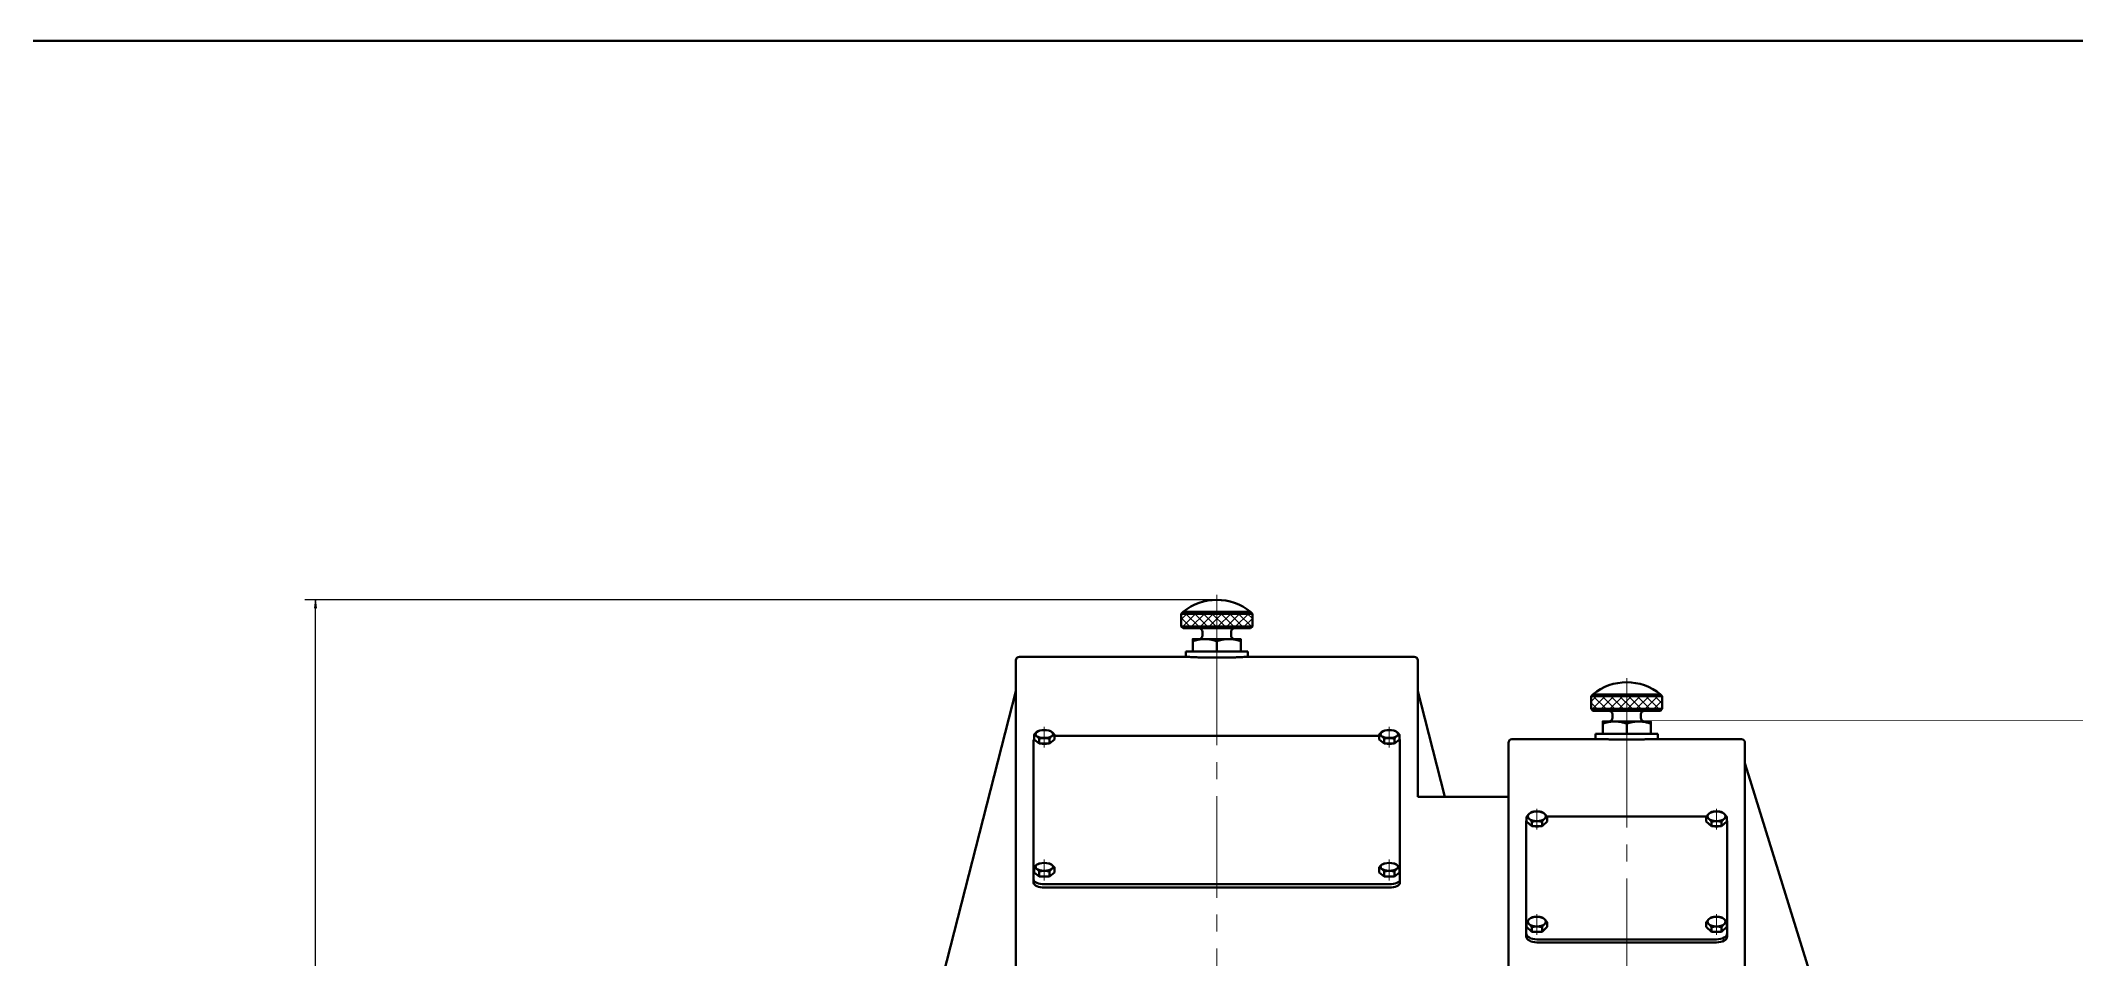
# Model space of a CAD drawing. Header units: millimetres. Extents: x 75 to 4670, y -59 to 2493.
# Drawn here: x 1788 to 2933, y 1977 to 2493 of the extents above; entities that cross this region are included whole.
import ezdxf

# ---------------------------------------------------------------- set-up
doc = ezdxf.new("R2010")
doc.units = ezdxf.units.MM
doc.header["$LTSCALE"] = 3
doc.linetypes.add('CENTER2', pattern=[28.575, 19.05, -3.175, 3.175, -3.175])
doc.linetypes.add('CENTERX2', pattern=[101.6, 63.5, -12.7, 12.7, -12.7])
for name, color, linetype, lineweight in [('剖面线 (ISO)', 7, 'Continuous', 18), ('副本(1) 中心线 (ISO)', 1, 'CENTERX2', 13), ('可见 (ISO)', 7, 'Continuous', 50)]:
    doc.layers.add(name, color=color, linetype=linetype, lineweight=lineweight)
doc.styles.add('注释文本 (ISO)', font='tahoma.ttf')
doc.dimstyles.new('默认 (GB)', dxfattribs={"dimscale": 3, "dimtxt": 1.5, "dimasz": 1.5, "dimexe": 2, "dimexo": 0, "dimgap": 0.75, "dimtad": 1, "dimrnd": 1e-08, "dimdsep": 46, "dimtxsty": '注释文本 (ISO)', "dimblk": 'Filled-2', "dimcen": 0.09, "dimdle": 10, "dimclrd": 256, "dimclre": 256, "dimclrt": 256, "dimaunit": 1, "dimadec": 3, "dimazin": 2, "dimtfac": 1, "dimtmove": 0, "dimatfit": 3, "dimldrblk": 'Filled-2', "dimfxl": 1, "dimtolj": 1, "dimtzin": 0, "dimlwd": -1, "dimlwe": -1, "dimarcsym": 0})
pattern_1 = [(45, (5.135, 0), (-2.4695704, 2.4695704), []), (135, (5.135, 0), (-2.4695704, -2.4695704), [])]

# ---------------------------------------------------------------- blocks, each defined once
blk = doc.blocks.new('图框 Default Border')
at = {"layer": '可见 (ISO)', "flags": 128}
blk.add_lwpolyline([(25, 10), (25, 831), (1179, 831), (1179, 10), (25, 10)], dxfattribs=at)
blk = doc.blocks.new('Filled-2')
at = {"color": 0}
for p, q in [((0, 0), (-1, 0.125)), ((-1, 0.125), (-1, -0.125)), ((-1, 0), (0, 0)), ((-1, -0.125), (0, 0))]:
    blk.add_line(p, q, dxfattribs=at)
at = {"color": 0, "flags": 128}
blk.add_lwpolyline([(-1, -0.125), (0, 0), (-1, 0.125), (-1, -0.125)], dxfattribs=at)
at = {"color": 0}
blk.add_solid([(-1, -0.125), (0, 0), (-1, 0.125), (-1, -0.125)], dxfattribs=at)
blk = doc.blocks.new('*D97')
at = {"transparency": 16777216}
for p, q in [((2449.8, 2178.8), (1937, 2178.8)), ((1943, 1466.9), (1943, 2174.3)), ((2280.8, 1462.4), (1937, 1462.4))]:
    blk.add_line(p, q, dxfattribs=at)
at = {"layer": 'Defpoints', "color": 0, "transparency": 16777216}
for p in [(1943, 2178.8), (2449.8, 2178.8), (2280.8, 1462.4)]:
    blk.add_point(p, dxfattribs=at)
at = {"transparency": 16777216, "xscale": 4.5, "yscale": 4.5, "zscale": 4.5}
for p, rotation in [((1943, 2178.8), 90), ((1943, 1462.4), 270)]:
    blk.add_blockref('Filled-2', p, dxfattribs=dict(at, rotation=rotation))
at = {"transparency": 16777216, "insert": (1938.4, 1820.6), "char_height": 4.5, "attachment_point": 5, "rotation": 90, "style": '注释文本 (ISO)'}
blk.add_mtext('\\A1;716', dxfattribs=at)

msp = doc.modelspace()

# ---------------------------------------------------------------- hatches: boundary and pattern name
at = {"layer": '剖面线 (ISO)'}
h = msp.add_hatch(dxfattribs=at)
h.set_pattern_fill('ANSI37', color=256, scale=27.94, style=0)
h.set_pattern_definition(pattern_1)
h.paths.add_polyline_path([(2429.82, 2163.813), (2469.82, 2163.813), (2469.82, 2171.019), (2429.82, 2171.019)])
h = msp.add_hatch(dxfattribs=at)
h.set_pattern_fill('ANSI37', color=256, scale=27.94, style=0)
h.set_pattern_definition(pattern_1)
h.paths.add_polyline_path([(2660.32, 2117.499), (2700.32, 2117.499), (2700.32, 2124.706), (2660.32, 2124.706)])

# ---------------------------------------------------------------- linework, layer by layer
at = {"layer": '副本(1) 中心线 (ISO)', "linetype": 'CENTER2'}
for p, q in [((2449.82, 2151.222), (2449.82, 2181.618)), ((2449.82, 2154.303), (2449.82, 1442.675)), ((2680.32, 2105.81), (2680.32, 2134.846)), ((2680.32, 2107.99), (2680.32, 1446.294))]:
    msp.add_line(p, q, dxfattribs=at)
at = {"layer": '副本(1) 中心线 (ISO)', "linetype": 'CENTER2', "ltscale": 0.5}
for p, q in [((2352.82, 2095.766), (2352.82, 2107.501)), ((2546.82, 2095.766), (2546.82, 2107.501)), ((2629.82, 2049.785), (2629.82, 2061.338)), ((2730.82, 2049.785), (2730.82, 2061.338)), ((2352.82, 2021.147), (2352.82, 2032.883)), ((2546.82, 2021.147), (2546.82, 2032.883)), ((2629.82, 1990.571), (2629.82, 2002.125)), ((2730.82, 1990.571), (2730.82, 2002.125))]:
    msp.add_line(p, q, dxfattribs=at)
at = {"layer": '可见 (ISO)'}
for p, q in [((2430.82, 2172.019), (2429.82, 2171.019)), ((2469.82, 2171.019), (2429.82, 2171.019)), ((2429.82, 2163.813), (2429.82, 2171.019)), ((2469.82, 2163.813), (2429.82, 2163.813)), ((2430.82, 2162.803), (2429.82, 2163.813)), ((2468.82, 2172.019), (2430.82, 2172.019)), ((2468.82, 2162.803), (2430.82, 2162.803)), ((2468.82, 2172.019), (2469.82, 2171.019)), ((2468.82, 2162.803), (2469.82, 2163.813)), ((2469.82, 2163.813), (2469.82, 2171.019)), ((2443.07, 2156.803), (2436.32, 2156.803)), ((2436.32, 2149.803), (2436.32, 2155.597)), ((2441.82, 2158.803), (2441.82, 2160.803)), ((2456.57, 2156.803), (2443.07, 2156.803)), ((2449.82, 2149.803), (2449.82, 2155.597)), ((2463.32, 2156.803), (2456.57, 2156.803)), ((2457.82, 2158.803), (2457.82, 2160.803)), ((2463.32, 2149.803), (2463.32, 2155.597)), ((2336.82, 2111.781), (2336.82, 2144.803)), ((2338.82, 2146.803), (2432.32, 2146.803)), ((2467.32, 2149.803), (2432.32, 2149.803)), ((2432.32, 2149.803), (2432.32, 2146.803)), ((2467.32, 2149.803), (2467.32, 2146.803)), ((2467.32, 2146.803), (2560.82, 2146.803)), ((2562.82, 2144.803), (2562.82, 2111.781)), ((2336.82, 2127.565), (2332.882, 2112.169)), ((2566.758, 2112.169), (2562.82, 2127.565)), ((2661.32, 2125.706), (2660.32, 2124.706)), ((2700.32, 2124.706), (2660.32, 2124.706)), ((2660.32, 2117.499), (2660.32, 2124.706)), ((2700.32, 2117.499), (2660.32, 2117.499)), ((2661.32, 2116.49), (2660.32, 2117.499)), ((2699.32, 2125.706), (2661.32, 2125.706)), ((2699.32, 2125.706), (2700.32, 2124.706)), ((2699.32, 2116.49), (2700.32, 2117.499)), ((2700.32, 2117.499), (2700.32, 2124.706)), ((2332.882, 2112.169), (2286.695, 1931.58)), ((2336.82, 2111.781), (2336.82, 2015.366)), ((2350.257, 2105.309), (2349.885, 2105.21)), ((2355.383, 2105.309), (2355.755, 2105.21)), ((2544.257, 2105.309), (2543.885, 2105.21)), ((2549.383, 2105.309), (2549.755, 2105.21)), ((2562.82, 2068.099), (2562.82, 2111.781)), ((2578.033, 2068.085), (2566.758, 2112.169)), ((2699.32, 2116.49), (2661.32, 2116.49)), ((2673.57, 2110.49), (2666.82, 2110.49)), ((2666.82, 2103.49), (2666.82, 2109.284)), ((2672.32, 2112.49), (2672.32, 2114.49)), ((2687.07, 2110.49), (2673.57, 2110.49)), ((2680.32, 2103.49), (2680.32, 2109.284)), ((2693.82, 2110.49), (2687.07, 2110.49)), ((2688.32, 2112.49), (2688.32, 2114.49)), ((2693.82, 2103.49), (2693.82, 2109.284)), ((2346.82, 2025.199), (2346.82, 2099.818)), ((2347.046, 2100.266), (2347.046, 2103.001)), ((2349.933, 2098.045), (2347.046, 2100.266)), ((2349.933, 2098.045), (2349.933, 2100.781)), ((2355.707, 2098.045), (2349.933, 2098.045)), ((2355.707, 2098.045), (2355.707, 2100.781)), ((2358.594, 2100.266), (2355.707, 2098.045)), ((2358.594, 2100.266), (2358.594, 2103.001)), ((2358.594, 2102.483), (2541.046, 2102.483)), ((2541.046, 2100.266), (2541.046, 2103.001)), ((2543.933, 2098.045), (2541.046, 2100.266)), ((2543.933, 2098.045), (2543.933, 2100.781)), ((2549.707, 2098.045), (2543.933, 2098.045)), ((2549.707, 2098.045), (2549.707, 2100.781)), ((2552.594, 2100.266), (2549.707, 2098.045)), ((2552.594, 2100.266), (2552.594, 2103.001)), ((2552.82, 2099.818), (2552.82, 2025.199)), ((2613.82, 2054.12), (2613.82, 2098.49)), ((2615.82, 2100.49), (2665.089, 2100.49)), ((2697.82, 2103.49), (2662.82, 2103.49)), ((2662.82, 2103.49), (2662.82, 2100.49)), ((2695.551, 2100.49), (2744.82, 2100.49)), ((2697.82, 2103.49), (2697.82, 2100.49)), ((2746.82, 2098.49), (2746.82, 2054.12)), ((2748.82, 2080.542), (2746.82, 2086.988)), ((2748.82, 2080.542), (2797.318, 1924.23)), ((2562.82, 2068.099), (2613.373, 2068.085)), ((2613.82, 2054.12), (2613.82, 1984.673)), ((2623.82, 2053.866), (2623.82, 1994.653)), ((2624.046, 2054.285), (2624.046, 2056.838)), ((2626.933, 2051.543), (2624.046, 2054.285)), ((2626.933, 2051.543), (2626.933, 2054.097)), ((2632.707, 2051.543), (2626.933, 2051.543)), ((2635.594, 2054.285), (2632.707, 2051.543)), ((2632.707, 2051.543), (2632.707, 2054.097)), ((2725.273, 2057.156), (2635.367, 2057.156)), ((2635.594, 2054.285), (2635.594, 2056.838)), ((2725.046, 2054.285), (2725.046, 2056.838)), ((2727.933, 2051.543), (2725.046, 2054.285)), ((2727.933, 2051.543), (2727.933, 2054.097)), ((2733.707, 2051.543), (2727.933, 2051.543)), ((2736.594, 2054.285), (2733.707, 2051.543)), ((2733.707, 2051.543), (2733.707, 2054.097)), ((2736.594, 2054.285), (2736.594, 2056.838)), ((2736.82, 1994.653), (2736.82, 2053.866)), ((2746.82, 1984.673), (2746.82, 2054.12)), ((2346.82, 2025.199), (2346.82, 2021.615)), ((2347.046, 2025.647), (2347.046, 2028.383)), ((2349.933, 2023.426), (2347.046, 2025.647)), ((2350.257, 2030.69), (2349.885, 2030.591)), ((2349.933, 2023.426), (2349.933, 2026.162)), ((2355.383, 2030.69), (2355.755, 2030.591)), ((2355.707, 2023.426), (2355.707, 2026.162)), ((2358.594, 2025.647), (2355.707, 2023.426)), ((2358.594, 2025.647), (2358.594, 2028.383)), ((2541.046, 2025.647), (2541.046, 2028.383)), ((2543.933, 2023.426), (2541.046, 2025.647)), ((2544.257, 2030.69), (2543.885, 2030.591)), ((2543.933, 2023.426), (2543.933, 2026.162)), ((2549.383, 2030.69), (2549.755, 2030.591)), ((2549.707, 2023.426), (2549.707, 2026.162)), ((2552.594, 2025.647), (2549.707, 2023.426)), ((2552.594, 2025.647), (2552.594, 2028.383)), ((2552.82, 2025.199), (2552.82, 2021.615)), ((2336.82, 1844.449), (2336.82, 2015.366)), ((2346.82, 2021.615), (2346.82, 2019.823)), ((2355.707, 2023.426), (2349.933, 2023.426)), ((2352.82, 2018.95), (2546.82, 2018.95)), ((2546.82, 2018.95), (2352.82, 2018.95)), ((2352.82, 2017.158), (2546.82, 2017.158)), ((2549.707, 2023.426), (2543.933, 2023.426)), ((2552.82, 2019.823), (2552.82, 2021.615)), ((2623.82, 1991.308), (2623.82, 1994.653)), ((2623.82, 1991.308), (2623.82, 1989.635)), ((2624.046, 1995.071), (2624.046, 1997.625)), ((2626.933, 1992.33), (2624.046, 1995.071)), ((2626.933, 1992.33), (2626.933, 1994.883)), ((2632.707, 1992.33), (2626.933, 1992.33)), ((2635.594, 1995.071), (2632.707, 1992.33)), ((2632.707, 1992.33), (2632.707, 1994.883)), ((2635.594, 1995.071), (2635.594, 1997.625)), ((2725.046, 1995.071), (2725.046, 1997.625)), ((2727.933, 1992.33), (2725.046, 1995.071)), ((2727.933, 1992.33), (2727.933, 1994.883)), ((2733.707, 1992.33), (2727.933, 1992.33)), ((2736.594, 1995.071), (2733.707, 1992.33)), ((2733.707, 1992.33), (2733.707, 1994.883)), ((2736.594, 1995.071), (2736.594, 1997.625)), ((2736.82, 1991.308), (2736.82, 1994.653)), ((2736.82, 1989.635), (2736.82, 1991.308)), ((2613.82, 1877.449), (2613.82, 1984.673)), ((2629.82, 1988.018), (2730.82, 1988.018)), ((2629.82, 1988.018), (2730.82, 1988.018)), ((2730.82, 1986.345), (2629.82, 1986.345)), ((2746.82, 1984.673), (2746.82, 1877.449))]:
    msp.add_line(p, q, dxfattribs=at)
for centre, radius, start, end in [((2449.82, 2148.803), 30, 50.70352, 129.29648), ((2439.82, 2160.803), 2, 0, 90), ((2459.82, 2160.803), 2, 90, 180), ((2439.82, 2158.803), 2, 270, 0), ((2459.82, 2158.803), 2, 180, 270), ((2338.82, 2144.803), 2, 90, 180), ((2560.82, 2144.803), 2, 0, 90), ((2680.32, 2102.49), 30, 50.70352, 129.29648), ((2670.32, 2114.49), 2, 0, 90), ((2670.32, 2112.49), 2, 270, 0), ((2690.32, 2114.49), 2, 90, 180), ((2690.32, 2112.49), 2, 180, 270), ((2615.82, 2098.49), 2, 90, 180), ((2744.82, 2098.49), 2, 0, 90)]:
    msp.add_arc(centre, radius, start, end, dxfattribs=at)
for centre, major_axis, ratio, start_param, end_param in [((2352.82, 2103.402), (-5, 0), 0.44415913, 4.71238898, 5.75958653), ((2352.82, 2103.402), (-5, 0), 0.44415913, 3.66519143, 4.71238898), ((2546.82, 2103.402), (-5, 0), 0.44415913, 4.71238898, 5.75958653), ((2546.82, 2103.402), (-5, 0), 0.44415913, 3.66519143, 4.71238898), ((2352.82, 2099.818), (-6, 0), 0.44415913, 6.00754251, 6.28318531), ((2352.82, 2103.402), (-5, 0), 0.44415913, 5.75958653, 6.80678408), ((2352.82, 2103.402), (5, 0), 0.44415913, 3.66519143, 4.71238898), ((2352.82, 2099.818), (-4.45, 0), 0.44415913, 1.11271127, 2.02888139), ((2352.82, 2103.402), (5, 0), 0.44415913, 4.71238898, 5.75958653), ((2352.82, 2103.402), (5, 0), 0.44415913, 5.75958653, 6.80678408), ((2546.82, 2103.402), (-5, 0), 0.44415913, 5.75958653, 6.80678408), ((2546.82, 2103.402), (5, 0), 0.44415913, 3.66519143, 4.71238898), ((2546.82, 2099.818), (-4.45, 0), 0.44415913, 1.11271127, 2.02888139), ((2546.82, 2103.402), (5, 0), 0.44415913, 4.71238898, 5.75958653), ((2546.82, 2103.402), (5, 0), 0.44415913, 5.75958653, 6.80678408), ((2546.82, 2099.818), (6, 0), 0.44415913, 0, 0.2756428), ((2629.82, 2057.212), (-5, 0), 0.54827306, 4.71238898, 5.75958653), ((2629.82, 2057.212), (-5, 0), 0.54827306, 3.66519143, 4.71238898), ((2730.82, 2057.212), (-5, 0), 0.54827306, 4.71238898, 5.75958653), ((2730.82, 2057.212), (-5, 0), 0.54827306, 3.66519143, 4.71238898), ((2629.82, 2053.866), (-6, 0), 0.54827306, 6.00754251, 6.28318531), ((2629.82, 2057.212), (-5, 0), 0.54827306, 5.75958653, 6.80678408), ((2629.82, 2057.212), (5, 0), 0.54827306, 3.66519143, 4.71238898), ((2629.82, 2053.866), (-4.45, 0), 0.54827306, 1.26027831, 1.88131434), ((2629.82, 2057.212), (5, 0), 0.54827306, 4.71238898, 5.75958653), ((2629.82, 2057.212), (5, 0), 0.54827306, 5.75958653, 6.80678408), ((2730.82, 2057.212), (-5, 0), 0.54827306, 5.75958653, 6.80678408), ((2730.82, 2057.212), (5, 0), 0.54827306, 3.66519143, 4.71238898), ((2730.82, 2053.866), (-4.45, 0), 0.54827306, 1.26027831, 1.88131434), ((2730.82, 2057.212), (5, 0), 0.54827306, 4.71238898, 5.75958653), ((2730.82, 2057.212), (5, 0), 0.54827306, 5.75958653, 6.80678408), ((2730.82, 2053.866), (6, 0), 0.54827306, 0, 0.2756428), ((2352.82, 2028.783), (-5, 0), 0.44415913, 5.75958653, 6.80678408), ((2352.82, 2028.783), (-5, 0), 0.44415913, 4.71238898, 5.75958653), ((2352.82, 2028.783), (5, 0), 0.44415913, 3.66519143, 4.71238898), ((2352.82, 2028.783), (-5, 0), 0.44415913, 3.66519143, 4.71238898), ((2352.82, 2028.783), (5, 0), 0.44415913, 4.71238898, 5.75958653), ((2352.82, 2028.783), (5, 0), 0.44415913, 5.75958653, 6.80678408), ((2546.82, 2028.783), (-5, 0), 0.44415913, 5.75958653, 6.80678408), ((2546.82, 2028.783), (-5, 0), 0.44415913, 4.71238898, 5.75958653), ((2546.82, 2028.783), (5, 0), 0.44415913, 3.66519143, 4.71238898), ((2546.82, 2028.783), (-5, 0), 0.44415913, 3.66519143, 4.71238898), ((2546.82, 2028.783), (5, 0), 0.44415913, 4.71238898, 5.75958653), ((2546.82, 2028.783), (5, 0), 0.44415913, 5.75958653, 6.80678408), ((2352.82, 2021.615), (-6, 0), 0.44415913, 0, 1.57079633), ((2352.82, 2021.615), (-6, 0), 0.44415913, 0, 1.57079633), ((2352.82, 2019.823), (-6, 0), 0.44415913, 0, 1.57079633), ((2352.82, 2025.199), (-4.45, 0), 0.44415913, 1.11271127, 2.02888139), ((2546.82, 2025.199), (-4.45, 0), 0.44415913, 1.11271127, 2.02888139), ((2546.82, 2021.615), (6, 0), 0.44415913, 4.71238898, 6.28318531), ((2546.82, 2021.615), (6, 0), 0.44415913, 4.71238898, 6.28318531), ((2546.82, 2019.823), (6, 0), 0.44415913, 4.71238898, 6.28318531), ((2629.82, 1991.308), (-6, 0), 0.54827306, 0, 1.57079633), ((2629.82, 1991.308), (-6, 0), 0.54827306, 0, 1.57079633), ((2629.82, 1997.998), (-5, 0), 0.54827306, 5.75958653, 6.80678408), ((2629.82, 1997.998), (-5, 0), 0.54827306, 4.71238898, 5.75958653), ((2629.82, 1997.998), (5, 0), 0.54827306, 3.66519143, 4.71238898), ((2629.82, 1994.653), (-4.45, 0), 0.54827306, 1.26027831, 1.88131434), ((2629.82, 1997.998), (-5, 0), 0.54827306, 3.66519143, 4.71238898), ((2629.82, 1997.998), (5, 0), 0.54827306, 4.71238898, 5.75958653), ((2629.82, 1997.998), (5, 0), 0.54827306, 5.75958653, 6.80678408), ((2730.82, 1997.998), (-5, 0), 0.54827306, 5.75958653, 6.80678408), ((2730.82, 1997.998), (-5, 0), 0.54827306, 4.71238898, 5.75958653), ((2730.82, 1997.998), (5, 0), 0.54827306, 3.66519143, 4.71238898), ((2730.82, 1994.653), (-4.45, 0), 0.54827306, 1.26027831, 1.88131434), ((2730.82, 1997.998), (-5, 0), 0.54827306, 3.66519143, 4.71238898), ((2730.82, 1997.998), (5, 0), 0.54827306, 4.71238898, 5.75958653), ((2730.82, 1991.308), (6, 0), 0.54827306, 4.71238898, 6.28318531), ((2730.82, 1991.308), (6, 0), 0.54827306, 4.71238898, 6.28318531), ((2730.82, 1997.998), (5, 0), 0.54827306, 5.75958653, 6.80678408), ((2629.82, 1989.635), (-6, 0), 0.54827306, 0, 1.57079633), ((2730.82, 1989.635), (6, 0), 0.54827306, 4.71238898, 6.28318531)]:
    msp.add_ellipse(centre, major_axis=major_axis, ratio=ratio, start_param=start_param, end_param=end_param, dxfattribs=at)
for points, weights in [([(2436.32, 2155.597), (2436.32, 2156.803), (2436.32, 2156.803)], [1, 1.0379548493, 1]), ([(2443.07, 2156.803), (2439.937, 2156.803), (2436.32, 2155.597)], [1, 1.0379548493, 1]), ([(2449.82, 2155.597), (2446.203, 2156.803), (2443.07, 2156.803)], [1, 1.0379548493, 1]), ([(2456.57, 2156.803), (2453.437, 2156.803), (2449.82, 2155.597)], [1, 1.0379548493, 1]), ([(2463.32, 2155.597), (2459.703, 2156.803), (2456.57, 2156.803)], [1, 1.0379548493, 1]), ([(2463.32, 2156.803), (2463.32, 2156.803), (2463.32, 2155.597)], [1, 1.0379548493, 1]), ([(2348.49, 2104.512), (2349.14, 2105.012), (2349.885, 2105.21)], [1, 1.03681062301, 1.00221946252]), ([(2355.755, 2105.21), (2356.5, 2105.012), (2357.15, 2104.512)], [1.00221946252, 1.03681062301, 1]), ([(2542.49, 2104.512), (2543.14, 2105.012), (2543.885, 2105.21)], [1, 1.03681062301, 1.00221946252]), ([(2549.755, 2105.21), (2550.5, 2105.012), (2551.15, 2104.512)], [1.00221946252, 1.03681062301, 1]), ([(2666.82, 2109.284), (2666.82, 2110.49), (2666.82, 2110.49)], [1, 1.0379548493, 1]), ([(2673.57, 2110.49), (2670.437, 2110.49), (2666.82, 2109.284)], [1, 1.0379548493, 1]), ([(2680.32, 2109.284), (2676.703, 2110.49), (2673.57, 2110.49)], [1, 1.0379548493, 1]), ([(2687.07, 2110.49), (2683.937, 2110.49), (2680.32, 2109.284)], [1, 1.0379548493, 1]), ([(2693.82, 2109.284), (2690.203, 2110.49), (2687.07, 2110.49)], [1, 1.0379548493, 1]), ([(2693.82, 2110.49), (2693.82, 2110.49), (2693.82, 2109.284)], [1, 1.0379548493, 1]), ([(2347.046, 2103.001), (2347.82, 2103.997), (2348.49, 2104.512)], [1, 1.0379548493, 1]), ([(2348.49, 2102.291), (2347.82, 2102.807), (2347.046, 2103.001)], [1, 1.0379548493, 1]), ([(2349.933, 2100.781), (2349.16, 2101.776), (2348.49, 2102.291)], [1, 1.0379548493, 1]), ([(2352.82, 2101.181), (2351.48, 2101.181), (2349.933, 2100.781)], [1, 1.0379548493, 1]), ([(2355.707, 2100.781), (2354.16, 2101.181), (2352.82, 2101.181)], [1, 1.0379548493, 1]), ([(2357.15, 2102.291), (2356.48, 2101.776), (2355.707, 2100.781)], [1, 1.0379548493, 1]), ([(2357.15, 2104.512), (2357.82, 2103.997), (2358.594, 2103.001)], [1, 1.0379548493, 1]), ([(2358.594, 2103.001), (2357.82, 2102.807), (2357.15, 2102.291)], [1, 1.0379548493, 1]), ([(2541.046, 2103.001), (2541.82, 2103.997), (2542.49, 2104.512)], [1, 1.0379548493, 1]), ([(2542.49, 2102.291), (2541.82, 2102.807), (2541.046, 2103.001)], [1, 1.0379548493, 1]), ([(2543.933, 2100.781), (2543.16, 2101.776), (2542.49, 2102.291)], [1, 1.0379548493, 1]), ([(2546.82, 2101.181), (2545.48, 2101.181), (2543.933, 2100.781)], [1, 1.0379548493, 1]), ([(2549.707, 2100.781), (2548.16, 2101.181), (2546.82, 2101.181)], [1, 1.0379548493, 1]), ([(2551.15, 2102.291), (2550.48, 2101.776), (2549.707, 2100.781)], [1, 1.0379548493, 1]), ([(2551.15, 2104.512), (2551.82, 2103.997), (2552.594, 2103.001)], [1, 1.0379548493, 1]), ([(2552.594, 2103.001), (2551.82, 2102.807), (2551.15, 2102.291)], [1, 1.0379548493, 1]), ([(2625.49, 2058.582), (2626.16, 2059.218), (2626.933, 2059.579)], [1, 1.0379548493, 1]), ([(2626.933, 2059.579), (2628.48, 2059.953), (2629.82, 2059.953)], [1, 1.0379548493, 1]), ([(2629.82, 2059.953), (2631.16, 2059.953), (2632.707, 2059.579)], [1, 1.0379548493, 1]), ([(2632.707, 2059.579), (2633.48, 2059.218), (2634.15, 2058.582)], [1, 1.0379548493, 1]), ([(2726.49, 2058.582), (2727.16, 2059.218), (2727.933, 2059.579)], [1, 1.0379548493, 1]), ([(2727.933, 2059.579), (2729.48, 2059.953), (2730.82, 2059.953)], [1, 1.0379548493, 1]), ([(2730.82, 2059.953), (2732.16, 2059.953), (2733.707, 2059.579)], [1, 1.0379548493, 1]), ([(2733.707, 2059.579), (2734.48, 2059.218), (2735.15, 2058.582)], [1, 1.0379548493, 1]), ([(2624.046, 2056.838), (2624.82, 2057.946), (2625.49, 2058.582)], [1, 1.0379548493, 1]), ([(2625.49, 2055.841), (2624.82, 2056.477), (2624.046, 2056.838)], [1, 1.0379548493, 1]), ([(2626.933, 2054.097), (2626.16, 2055.205), (2625.49, 2055.841)], [1, 1.0379548493, 1]), ([(2629.82, 2054.47), (2628.48, 2054.47), (2626.933, 2054.097)], [1, 1.0379548493, 1]), ([(2632.707, 2054.097), (2631.16, 2054.47), (2629.82, 2054.47)], [1, 1.0379548493, 1]), ([(2634.15, 2055.841), (2633.48, 2055.205), (2632.707, 2054.097)], [1, 1.0379548493, 1]), ([(2634.15, 2058.582), (2634.82, 2057.946), (2635.594, 2056.838)], [1, 1.0379548493, 1]), ([(2635.594, 2056.838), (2634.82, 2056.477), (2634.15, 2055.841)], [1, 1.0379548493, 1]), ([(2725.046, 2056.838), (2725.82, 2057.946), (2726.49, 2058.582)], [1, 1.0379548493, 1]), ([(2726.49, 2055.841), (2725.82, 2056.477), (2725.046, 2056.838)], [1, 1.0379548493, 1]), ([(2727.933, 2054.097), (2727.16, 2055.205), (2726.49, 2055.841)], [1, 1.0379548493, 1]), ([(2730.82, 2054.47), (2729.48, 2054.47), (2727.933, 2054.097)], [1, 1.0379548493, 1]), ([(2733.707, 2054.097), (2732.16, 2054.47), (2730.82, 2054.47)], [1, 1.0379548493, 1]), ([(2735.15, 2055.841), (2734.48, 2055.205), (2733.707, 2054.097)], [1, 1.0379548493, 1]), ([(2735.15, 2058.582), (2735.82, 2057.946), (2736.594, 2056.838)], [1, 1.0379548493, 1]), ([(2736.594, 2056.838), (2735.82, 2056.477), (2735.15, 2055.841)], [1, 1.0379548493, 1]), ([(2347.046, 2028.383), (2347.82, 2029.378), (2348.49, 2029.893)], [1, 1.0379548493, 1]), ([(2348.49, 2027.672), (2347.82, 2028.188), (2347.046, 2028.383)], [1, 1.0379548493, 1]), ([(2348.49, 2029.893), (2349.14, 2030.394), (2349.885, 2030.591)], [1, 1.03681062301, 1.00221946252]), ([(2349.933, 2026.162), (2349.16, 2027.157), (2348.49, 2027.672)], [1, 1.0379548493, 1]), ([(2352.82, 2026.562), (2351.48, 2026.562), (2349.933, 2026.162)], [1, 1.0379548493, 1]), ([(2355.707, 2026.162), (2354.16, 2026.562), (2352.82, 2026.562)], [1, 1.0379548493, 1]), ([(2357.15, 2027.672), (2356.48, 2027.157), (2355.707, 2026.162)], [1, 1.0379548493, 1]), ([(2355.755, 2030.591), (2356.5, 2030.394), (2357.15, 2029.893)], [1.00221946252, 1.03681062301, 1]), ([(2357.15, 2029.893), (2357.82, 2029.378), (2358.594, 2028.383)], [1, 1.0379548493, 1]), ([(2358.594, 2028.383), (2357.82, 2028.188), (2357.15, 2027.672)], [1, 1.0379548493, 1]), ([(2541.046, 2028.383), (2541.82, 2029.378), (2542.49, 2029.893)], [1, 1.0379548493, 1]), ([(2542.49, 2027.672), (2541.82, 2028.188), (2541.046, 2028.383)], [1, 1.0379548493, 1]), ([(2542.49, 2029.893), (2543.14, 2030.394), (2543.885, 2030.591)], [1, 1.03681062301, 1.00221946252]), ([(2543.933, 2026.162), (2543.16, 2027.157), (2542.49, 2027.672)], [1, 1.0379548493, 1]), ([(2546.82, 2026.562), (2545.48, 2026.562), (2543.933, 2026.162)], [1, 1.0379548493, 1]), ([(2549.707, 2026.162), (2548.16, 2026.562), (2546.82, 2026.562)], [1, 1.0379548493, 1]), ([(2551.15, 2027.672), (2550.48, 2027.157), (2549.707, 2026.162)], [1, 1.0379548493, 1]), ([(2549.755, 2030.591), (2550.5, 2030.394), (2551.15, 2029.893)], [1.00221946252, 1.03681062301, 1]), ([(2551.15, 2029.893), (2551.82, 2029.378), (2552.594, 2028.383)], [1, 1.0379548493, 1]), ([(2552.594, 2028.383), (2551.82, 2028.188), (2551.15, 2027.672)], [1, 1.0379548493, 1]), ([(2624.046, 1997.625), (2624.82, 1998.733), (2625.49, 1999.369)], [1, 1.0379548493, 1]), ([(2625.49, 1996.627), (2624.82, 1997.264), (2624.046, 1997.625)], [1, 1.0379548493, 1]), ([(2625.49, 1999.369), (2626.16, 2000.005), (2626.933, 2000.366)], [1, 1.0379548493, 1]), ([(2626.933, 1994.883), (2626.16, 1995.991), (2625.49, 1996.627)], [1, 1.0379548493, 1]), ([(2626.933, 2000.366), (2628.48, 2000.739), (2629.82, 2000.739)], [1, 1.0379548493, 1]), ([(2629.82, 1995.257), (2628.48, 1995.257), (2626.933, 1994.883)], [1, 1.0379548493, 1]), ([(2629.82, 2000.739), (2631.16, 2000.739), (2632.707, 2000.366)], [1, 1.0379548493, 1]), ([(2632.707, 1994.883), (2631.16, 1995.257), (2629.82, 1995.257)], [1, 1.0379548493, 1]), ([(2632.707, 2000.366), (2633.48, 2000.005), (2634.15, 1999.369)], [1, 1.0379548493, 1]), ([(2634.15, 1996.627), (2633.48, 1995.991), (2632.707, 1994.883)], [1, 1.0379548493, 1]), ([(2634.15, 1999.369), (2634.82, 1998.733), (2635.594, 1997.625)], [1, 1.0379548493, 1]), ([(2635.594, 1997.625), (2634.82, 1997.264), (2634.15, 1996.627)], [1, 1.0379548493, 1]), ([(2725.046, 1997.625), (2725.82, 1998.733), (2726.49, 1999.369)], [1, 1.0379548493, 1]), ([(2726.49, 1996.627), (2725.82, 1997.264), (2725.046, 1997.625)], [1, 1.0379548493, 1]), ([(2726.49, 1999.369), (2727.16, 2000.005), (2727.933, 2000.366)], [1, 1.0379548493, 1]), ([(2727.933, 1994.883), (2727.16, 1995.991), (2726.49, 1996.627)], [1, 1.0379548493, 1]), ([(2727.933, 2000.366), (2729.48, 2000.739), (2730.82, 2000.739)], [1, 1.0379548493, 1]), ([(2730.82, 1995.257), (2729.48, 1995.257), (2727.933, 1994.883)], [1, 1.0379548493, 1]), ([(2730.82, 2000.739), (2732.16, 2000.739), (2733.707, 2000.366)], [1, 1.0379548493, 1]), ([(2733.707, 1994.883), (2732.16, 1995.257), (2730.82, 1995.257)], [1, 1.0379548493, 1]), ([(2733.707, 2000.366), (2734.48, 2000.005), (2735.15, 1999.369)], [1, 1.0379548493, 1]), ([(2735.15, 1996.627), (2734.48, 1995.991), (2733.707, 1994.883)], [1, 1.0379548493, 1]), ([(2735.15, 1999.369), (2735.82, 1998.733), (2736.594, 1997.625)], [1, 1.0379548493, 1]), ([(2736.594, 1997.625), (2735.82, 1997.264), (2735.15, 1996.627)], [1, 1.0379548493, 1])]:
    msp.add_rational_spline(points, weights, degree=2, dxfattribs=at)
for points, knots in [([(2467.32, 2146.803), (2467.32, 2146.803), (2467.215, 2146.797), (2466.772, 2146.773), (2466.434, 2146.755), (2465.541, 2146.71), (2464.985, 2146.683), (2463.7, 2146.624), (2462.971, 2146.593), (2461.418, 2146.533), (2460.54, 2146.502), (2458.629, 2146.443), (2457.595, 2146.416), (2455.44, 2146.371), (2454.316, 2146.352), (2452.055, 2146.329), (2450.919, 2146.323), (2448.721, 2146.323), (2447.585, 2146.329), (2445.324, 2146.352), (2444.2, 2146.371), (2442.045, 2146.416), (2441.011, 2146.443), (2439.1, 2146.502), (2438.222, 2146.533), (2436.669, 2146.593), (2435.94, 2146.624), (2434.655, 2146.683), (2434.099, 2146.71), (2433.206, 2146.755), (2432.868, 2146.773), (2432.425, 2146.797), (2432.32, 2146.803), (2432.32, 2146.803)], [2.63737352, 2.63737352, 2.63737352, 2.63737352, 2.96704516, 2.96704516, 3.29671679, 3.29671679, 3.62638843, 3.62638843, 3.95606007, 3.95606007, 4.28573181, 4.28573181, 4.61540355, 4.61540355, 4.94507529, 4.94507529, 5.27474703, 5.27474703, 5.60441877, 5.60441877, 5.93409051, 5.93409051, 6.26376225, 6.26376225, 6.59343399, 6.59343399, 6.92310563, 6.92310563, 7.25277727, 7.25277727, 7.58244891, 7.58244891, 7.91212055, 7.91212055, 7.91212055, 7.91212055]), ([(2695.55, 2100.49), (2695.329, 2100.49), (2695.093, 2100.489), (2694.201, 2100.483), (2693.472, 2100.474), (2691.919, 2100.453), (2691.041, 2100.44), (2689.129, 2100.412), (2688.096, 2100.398), (2685.94, 2100.373), (2684.816, 2100.363), (2682.555, 2100.349), (2681.419, 2100.345), (2679.221, 2100.345), (2678.085, 2100.349), (2675.824, 2100.363), (2674.7, 2100.373), (2672.544, 2100.398), (2671.511, 2100.412), (2669.599, 2100.44), (2668.721, 2100.453), (2667.168, 2100.474), (2666.439, 2100.483), (2665.547, 2100.489), (2665.311, 2100.49), (2665.09, 2100.49)], [3.5004677, 3.5004677, 3.5004677, 3.5004677, 3.6282223, 3.6282223, 3.95783385, 3.95783385, 4.28749718, 4.28749718, 4.6171605, 4.6171605, 4.94682382, 4.94682382, 5.27648715, 5.27648715, 5.60615047, 5.60615047, 5.93581379, 5.93581379, 6.26547712, 6.26547712, 6.59514044, 6.59514044, 6.924752, 6.924752, 7.0525066, 7.0525066, 7.0525066, 7.0525066]), ([(2613.719, 2067.775), (2613.719, 2067.775), (2613.727, 2067.783), (2613.76, 2067.84), (2613.795, 2067.919), (2613.817, 2068.057), (2613.82, 2068.098), (2613.82, 2068.14)], [0.707815787, 0.707815787, 0.707815787, 0.707815787, 0.76506488, 0.76506488, 0.875839713, 0.875839713, 0.918836675, 0.918836675, 0.918836675, 0.918836675])]:
    msp.add_open_spline(points, degree=3, knots=knots, dxfattribs=at)
msp.add_open_spline([(2613.819, 2068.099), (2613.671, 2068.09), (2613.522, 2068.085), (2613.373, 2068.085)], degree=3, dxfattribs=at)

# ---------------------------------------------------------------- block references
at = {"xscale": 3, "yscale": 3, "zscale": 3}
msp.add_blockref('图框 Default Border', (0, 0), dxfattribs=at)

# ---------------------------------------------------------------- dimensions: what is measured, and where the dimension line sits
dim = msp.add_linear_dim(base=(1943, 2178.803), p1=(2280.82, 1462.449), p2=(2449.82, 2178.803), angle=90, text='716', dimstyle='默认 (GB)')
dim.commit()
dim.dimension.update_dxf_attribs({"geometry": '*D97', "text_midpoint": (1943, 1820.626), "dimtype": 160})

doc.saveas('drawing.dxf')
